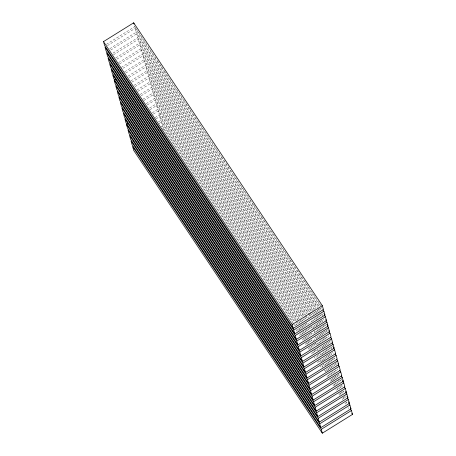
<?xml version="1.0" encoding="UTF-8"?>
<svg xmlns="http://www.w3.org/2000/svg" width="456" height="456" viewBox="0 0 456 456"><rect width="100%" height="100%" fill="white"/><g stroke="black" fill="none" stroke-linecap="round" stroke-linejoin="round"><path stroke-width="0.34" stroke-dasharray="2.28 1.71" d="M106.379 44.34L134.748 26.665L134.389 25.376M107.445 45.623L135.204 28.318L319.952 305.315M109.725 48.729L136.276 32.182L135.204 28.318M110.785 50.012L136.737 33.835L318.539 306.415M113.065 53.118L137.803 37.7L136.737 33.835M113.521 54.777L138.265 39.353L317.119 307.509M115.801 57.889L139.336 43.217L138.265 39.353M116.861 59.166L139.792 44.87L315.7 308.609M118.537 62.654L140.864 48.735L139.792 44.87M119.597 63.931L141.326 50.388L314.281 309.704M121.273 67.42L142.397 54.253L141.326 50.388M122.943 68.32L142.853 55.906L312.867 310.804M124.613 71.809L143.925 59.77L142.853 55.906M125.679 73.085L144.387 61.423L311.117 311.408M127.954 76.198L145.458 65.288L144.387 61.423M129.019 77.474L145.914 66.941L309.704 312.508M130.695 80.963L146.986 70.805L145.914 66.941M131.755 82.24L147.448 72.458L308.284 313.603M134.035 85.352L148.519 76.323L147.448 72.458M135.096 86.629L148.975 77.976L306.21 313.722M136.771 90.117L150.047 81.841L148.975 77.976M137.832 91.394L150.508 83.494L304.79 314.817M140.112 94.506L151.58 87.358L150.508 83.494M141.172 95.783L152.036 89.011L303.377 315.917M142.848 99.271L153.108 92.876L152.036 89.011M143.914 100.548L153.569 94.529L301.957 317.011M146.188 103.66L154.635 98.393L153.569 94.529M147.254 104.937L155.097 100.046L300.538 318.111M149.528 108.049L156.169 103.911L155.097 100.046M149.99 109.702L156.625 105.564L299.119 319.206M152.264 112.814L157.696 109.429L156.625 105.564M153.33 114.091L158.158 111.082L297.7 320.306M155.006 117.58L159.23 114.946L158.158 111.082M156.066 118.856L159.685 116.599L295.955 320.91M158.346 121.969L160.757 120.464L159.685 116.599M158.802 123.622L161.219 122.117L294.536 322.01M161.082 126.734L162.29 125.981L161.219 122.117M134.748 26.665L135.728 28.135M136.053 28.625L140.642 35.505M140.967 35.995L147.522 45.817M147.847 46.307L154.402 56.128M154.726 56.624L157.349 60.551M157.673 61.041L161.276 66.445M161.606 66.935L164.228 70.862M164.553 71.358L169.142 78.232M169.467 78.723L176.022 88.544M176.347 89.034L182.896 98.861M183.226 99.351L185.849 103.278M186.173 103.769L189.776 109.172M190.106 109.662L192.723 113.595M193.053 114.085L197.636 120.96M197.967 121.45L204.516 131.271M204.847 131.767L211.396 141.588M211.726 142.078L218.276 151.899M218.601 152.389L221.223 156.322M221.553 156.813L233.016 174.004M233.347 174.494L239.896 184.315M240.221 184.805L246.776 194.632M247.101 195.122L249.723 199.05M250.048 199.54L253.656 204.944M253.981 205.434L261.516 216.731M261.841 217.221L268.396 227.042M268.721 227.538L275.276 237.359M275.601 237.85L282.15 247.671M282.481 248.161L290.016 259.458M290.341 259.948L296.89 269.775M297.221 270.265L303.77 280.087M304.101 280.577L310.65 290.398M310.981 290.894L317.53 300.715M317.855 301.205L321.463 306.609M321.263 307.281L321.919 308.262M136.276 32.182L319.057 306.232M320.368 308.199L321.024 309.179M319.519 307.885L320.5 309.362M322.797 312.799L323.452 313.779M137.803 37.7L317.644 307.327M318.624 308.803L319.605 310.274M321.902 313.717L322.557 314.697M318.1 308.986L319.086 310.456M321.377 313.899L322.688 315.86M139.336 43.217L316.225 308.427M317.205 309.903L318.191 311.374M320.482 314.811L321.138 315.791M323.429 319.234L324.085 320.215M317.011 310.576L317.667 311.556M319.633 314.503L320.614 315.974M325.858 323.834L326.507 324.815M140.864 48.735L314.48 309.031M315.791 310.998L316.772 312.474M319.063 315.911L319.719 316.892M321.685 319.838L323.321 322.295M324.963 324.752L325.618 325.732M315.267 311.18L316.247 312.651M318.214 315.598L319.194 317.074M321.491 320.511L322.147 321.491M324.438 324.934L325.094 325.915M327.385 329.352L328.041 330.332M142.397 54.253L313.386 310.622M314.372 312.098L315.352 313.568M317.319 316.515L318.299 317.992M320.266 320.938L321.252 322.409M323.213 325.356L324.199 326.832M326.49 330.269L327.146 331.25M313.848 312.28L314.503 313.261M316.795 316.698L317.781 318.168M319.741 321.115L320.728 322.591M323.019 326.029L323.674 327.009M325.966 330.452L327.277 332.413M143.925 59.77L311.972 311.722M312.953 313.192L313.933 314.668M315.9 317.615L316.886 319.086M318.847 322.033L319.833 323.509M321.799 326.456L322.78 327.927M325.071 331.364L325.726 332.35M328.024 335.787L328.679 336.767M311.448 311.904L313.414 314.851M315.375 317.798L316.361 319.268M318.328 322.215L319.308 323.686M321.6 327.129L322.255 328.109M324.222 331.056L325.202 332.527M330.446 340.387L331.102 341.367M145.458 65.288L310.553 312.816M311.533 314.292L312.189 315.273M314.48 318.71L315.136 319.69M317.433 323.133L318.088 324.113M320.38 327.55L321.36 329.027M323.657 332.464L324.313 333.444M326.604 336.881L327.26 337.867M329.551 341.305L330.207 342.285M310.029 312.998L311.665 315.455M313.962 318.892L314.617 319.873M316.909 323.315L317.889 324.786M319.855 327.733L320.836 329.209M322.802 332.15L323.788 333.627M326.08 337.064L326.735 338.044M329.027 341.487L329.682 342.467M331.974 345.904L332.629 346.885M146.986 70.805L309.134 313.916M309.464 314.406L310.77 316.373M313.067 319.81L313.722 320.79M316.014 324.227L316.994 325.704M318.961 328.651L319.947 330.121M321.907 333.068L322.894 334.544M324.86 337.491L325.84 338.962M327.807 341.909L328.787 343.385M331.079 346.822L331.734 347.803M308.609 314.098L310.251 316.549M312.542 319.992L313.198 320.973M315.489 324.41L316.47 325.886M318.436 328.833L319.422 330.304M321.383 333.25L322.369 334.727M324.336 337.674L325.316 339.144M327.607 342.581L328.263 343.562M330.56 347.005L331.865 348.965M148.519 76.323L306.734 313.54M311.647 320.904L312.303 321.89M314.594 325.327L315.25 326.308M317.541 329.745L318.527 331.221M320.494 334.168L321.474 335.639M323.441 338.586L324.421 340.062M326.388 343.009L327.368 344.479M329.665 347.917L330.321 348.903M332.612 352.34L333.268 353.32M308.176 316.669L308.832 317.65M311.123 321.087L311.779 322.067M314.07 325.51L314.725 326.49M317.023 329.927L318.003 331.404M319.969 334.351L320.95 335.821M322.916 338.768L323.897 340.244M326.194 343.681L326.849 344.662M329.141 348.099L329.796 349.079M150.047 81.841L306.301 316.111M306.626 316.601L307.281 317.581M313.175 326.422L313.831 327.408M316.128 330.845L316.783 331.825M319.075 335.263L319.73 336.249M322.022 339.686L322.677 340.666M324.968 344.103L325.954 345.58M328.246 349.017L328.901 349.997M331.193 353.434L331.848 354.42M334.14 357.857L334.795 358.838M305.776 316.293L306.757 317.764M309.704 322.187L310.359 323.167M312.656 326.604L313.306 327.59M315.603 331.027L316.259 332.008M318.55 335.445L319.531 336.921M321.497 339.868L322.483 341.339M324.444 344.286L325.43 345.762M327.397 348.709L328.377 350.179M330.668 353.617L331.324 354.603M333.621 358.04L334.271 359.02M336.568 362.457L337.223 363.438M151.58 87.358L303.895 315.734M305.207 317.701L305.862 318.681M311.106 326.536L312.417 328.502M314.053 330.959L315.364 332.926M317.655 336.363L318.311 337.343M320.602 340.78L321.258 341.766M323.555 345.203L324.535 346.674M326.502 349.621L327.482 351.097M329.449 354.044L330.429 355.515M332.395 358.462L333.382 359.938M335.673 363.375L336.328 364.355M304.357 317.387L305.338 318.864M308.29 323.281L308.946 324.267M310.582 326.718L311.237 327.704M314.184 332.122L314.839 333.108M317.131 336.545L318.117 338.016M320.078 340.963L321.064 342.439M323.03 345.386L324.011 346.856M325.977 349.803L326.958 351.28M329.255 354.717L329.905 355.697M332.202 359.134L332.857 360.12M335.149 363.557L336.46 365.518M153.108 92.876L302.482 316.829M303.793 318.795L304.443 319.776M306.74 323.218L307.395 324.199M309.687 327.636L310.342 328.616M316.236 337.457L316.892 338.443M319.189 341.88L320.169 343.351M322.135 346.298L323.116 347.774M325.082 350.721L326.063 352.192M328.029 355.138L329.015 356.615M330.976 359.562L331.962 361.032M334.254 364.469L334.909 365.455M337.201 368.893L337.856 369.873M303.268 318.978L303.924 319.958M306.215 323.395L306.871 324.381M309.162 327.818L309.818 328.799M312.765 333.222L313.42 334.202M315.062 336.659L316.367 338.626M318.664 342.063L319.32 343.043M321.611 346.48L322.591 347.957M324.558 350.903L325.544 352.374M327.505 355.321L328.491 356.797M330.457 359.744L331.438 361.215M333.729 364.652L334.385 365.638M154.635 98.393L301.063 317.929M302.374 319.895L303.029 320.876M304.996 323.823L305.976 325.293M308.267 328.736L308.923 329.716M311.214 333.154L311.87 334.134M317.769 342.975L318.75 344.451M320.716 347.398L321.372 348.378M323.663 351.815L324.319 352.801M326.61 356.239L327.265 357.219M329.563 360.656L330.543 362.132M332.834 365.57L333.49 366.55M335.787 369.987L336.437 370.973M338.734 374.41L339.389 375.391M301.519 319.582L302.505 321.058M304.796 324.495L305.452 325.476M307.743 328.918L308.398 329.899M310.696 333.336L311.345 334.316M314.298 338.74L314.953 339.72M317.245 343.157L317.9 344.143M320.192 347.58L320.847 348.561M323.139 351.998L324.125 353.474M326.091 356.421L327.072 357.892M329.038 360.838L330.019 362.315M332.31 365.752L332.965 366.732M335.263 370.169L335.918 371.155M338.209 374.593L338.865 375.573M341.156 379.01L341.812 379.996M156.169 103.911L299.318 318.533M300.629 320.5L301.61 321.976M303.576 324.917L304.557 326.393M306.523 329.34L307.504 330.811M309.801 334.254L310.456 335.234M315.695 343.094L317.005 345.055M318.641 347.512L319.952 349.478M322.244 352.915L322.899 353.896M325.196 357.333L325.852 358.319M328.143 361.756L329.124 363.227M331.09 366.174L332.076 367.65M334.368 371.087L335.023 372.067M336.99 375.014L337.97 376.491M340.262 379.928L340.917 380.908M300.105 320.682L301.085 322.153M303.377 325.595L304.032 326.576M306.329 330.013L306.979 330.993M309.276 334.436L309.932 335.416M312.879 339.834L313.534 340.82M315.17 343.271L315.826 344.257M321.725 353.098L322.705 354.568M324.672 357.515L325.327 358.502M327.619 361.939L328.599 363.409M330.566 366.356L331.552 367.832M333.843 371.269L334.499 372.25M336.79 375.687L337.446 376.673M339.737 380.11L340.393 381.091M157.696 109.429L297.899 319.633M299.21 321.6L299.866 322.58M302.157 326.017L303.137 327.493M305.104 330.44L306.09 331.911M308.381 335.348L309.037 336.328M311.328 339.771L311.984 340.752M314.275 344.189L314.931 345.169M317.228 348.612L318.533 350.573M320.83 354.01L321.486 354.996M323.777 358.433L324.757 359.904M326.724 362.851L327.71 364.327M329.671 367.274L330.657 368.744M332.623 371.691L333.604 373.168M335.57 376.114L336.551 377.585M338.517 380.532L339.498 382.008M341.795 385.445L342.45 386.426M298.686 321.776L299.666 323.253M301.633 326.2L302.619 327.67M304.91 331.113L305.566 332.093M307.857 335.53L308.512 336.511M310.804 339.954L311.459 340.934M313.751 344.371L314.406 345.352M317.359 349.775L318.014 350.755M319.65 353.212L320.961 355.178M323.253 358.615L323.908 359.596M326.2 363.033L327.186 364.509M329.147 367.456L330.133 368.927M332.424 372.364L333.079 373.35M335.046 376.297L336.026 377.767M338.323 381.205L338.979 382.191M341.27 385.628L341.926 386.608M159.23 114.946L296.81 321.223M297.791 322.694L298.446 323.674M300.738 327.117L301.393 328.098M303.685 331.535L304.671 333.011M306.962 336.448L307.618 337.429M309.584 340.375L310.565 341.846M312.862 345.289L313.511 346.269M315.808 349.706L316.464 350.687M322.358 359.527L323.344 361.004M325.305 363.951L325.96 364.931M328.257 368.368L328.913 369.354M331.204 372.791L331.86 373.772M334.151 377.209L335.132 378.685M337.429 382.122L338.084 383.103M340.375 386.54L341.031 387.526M343.322 390.963L343.978 391.943M296.286 321.406L298.252 324.353M300.213 327.3L301.199 328.77M303.166 331.717L304.146 333.188M306.113 336.135L307.093 337.611M309.385 341.048L310.04 342.028M312.337 345.471L312.993 346.452M315.284 349.889L315.94 350.869M318.231 354.312L319.542 356.273M321.833 359.71L322.489 360.696M324.78 364.133L325.766 365.604M327.733 368.551L328.713 370.027M330.68 372.974L331.66 374.444M333.627 377.391L334.613 378.868M336.904 382.305L337.56 383.285M339.851 386.722L340.507 387.708M342.798 391.145L343.453 392.126M345.745 395.563L346.4 396.549M160.757 120.464L294.405 320.847M296.372 323.794L297.027 324.775M299.318 328.212L300.304 329.688M302.271 332.635L303.251 334.105M305.218 337.052L306.198 338.529M308.165 341.476L309.151 342.946M311.112 345.893L312.098 347.369M314.064 350.311L315.045 351.787M317.336 355.224L317.992 356.204M320.283 359.647L321.594 361.608M323.236 364.065L324.547 366.031M326.838 369.468L327.493 370.449M329.785 373.886L330.44 374.872M332.732 378.309L333.718 379.78M335.679 382.726L336.665 384.203M338.956 387.64L339.612 388.62M341.578 391.567L342.559 393.043M344.856 396.481L345.511 397.461M295.847 323.977L296.503 324.957M298.8 328.394L299.78 329.87M301.747 332.817L302.727 334.288M304.693 337.235L305.674 338.705M307.64 341.652L308.627 343.129M310.918 346.566L311.573 347.546M313.865 350.989L314.52 351.969M317.467 356.387L318.123 357.373M320.42 360.81L321.07 361.79M326.314 369.651L327.294 371.121M329.26 374.068L329.916 375.054M332.207 378.491L333.193 379.962M335.16 382.909L336.14 384.385M338.432 387.822L339.087 388.803M341.379 392.24L342.034 393.226M344.331 396.663L344.987 397.643M162.29 125.981L292.991 321.942M294.952 324.889L295.608 325.875M297.905 329.312L298.56 330.292M300.852 333.729L301.507 334.71M303.799 338.152L304.454 339.133M306.745 342.57L307.732 344.046M309.698 346.993L310.678 348.464M312.97 351.901L313.625 352.887M315.917 356.324L316.572 357.304M318.869 360.742L319.525 361.722M321.816 365.165L323.127 367.126M325.419 370.563L326.074 371.549M328.366 374.986L329.021 375.966M331.312 379.403L332.299 380.88M334.265 383.827L335.245 385.297M337.212 388.244L337.867 389.23M340.159 392.667L341.145 394.138M343.106 397.085L344.092 398.561M346.383 401.998L347.039 402.979M293.123 323.104L162.746 127.634L163.282 129.567M293.447 323.6L295.089 326.051M297.38 329.494L298.036 330.475M300.327 333.912L301.308 335.388M303.274 338.335L304.26 339.805M306.221 342.752L307.207 344.229M309.499 347.666L310.154 348.646M312.445 352.083L313.101 353.064M318.345 360.924L319 361.904M321.947 366.328L322.603 367.308M324.239 369.765L325.55 371.731M327.841 375.168L328.497 376.149M330.794 379.586L331.774 381.062M333.741 384.009L334.721 385.48M337.018 388.917L337.668 389.903M339.635 392.85L340.621 394.32M342.912 397.757L343.567 398.743M345.859 402.181L346.514 403.161M295.83 329.426L297.141 331.392M299.432 334.829L300.088 335.81M302.379 339.247L303.035 340.227M305.332 343.67L305.987 344.65M308.279 348.088L309.259 349.564M311.551 353.001L312.206 353.981M314.173 356.928L315.159 358.405M317.45 361.842L318.106 362.822M320.397 366.259L321.052 367.24M326.952 376.08L327.602 377.066M329.899 380.503L330.554 381.484M332.846 384.921L333.501 385.907M335.793 389.344L336.448 390.325M338.74 393.762L339.726 395.238M342.017 398.675L342.673 399.655M344.964 403.093L345.619 404.079M347.911 407.516L348.566 408.496"/><path stroke-width="0.68" d="M103.501 41.61L133.676 22.8L322.352 305.691L323.424 309.556L293.254 328.366L104.572 45.469L103.501 41.61L292.182 324.501L293.254 328.366M332.082 342.844L333.068 344.314L334.14 348.179L303.964 366.989L115.282 84.098L114.211 80.233L115.419 79.481M344.326 386.984L345.306 388.461L346.378 392.32L316.207 411.13L127.526 128.239L126.454 124.374L127.663 123.622M292.182 324.501L322.352 305.691M323.885 311.209L324.957 315.073L294.781 333.883L293.71 330.019L323.885 311.209L322.905 309.738M325.413 316.726L326.485 320.591L296.315 339.401L295.243 335.536L325.413 316.726L324.433 315.256M326.946 322.244L328.018 326.108L297.842 344.918L296.77 341.054L326.946 322.244L325.96 320.773M328.474 327.761L329.545 331.626L299.375 350.436L298.304 346.571L328.474 327.761L327.493 326.291M330.007 333.279L331.079 337.144L300.903 355.954L299.831 352.089L330.007 333.279L329.021 331.808M331.535 338.797L332.606 342.661L302.431 361.471L301.365 357.607L331.535 338.797L330.554 337.326M303.964 366.989L302.892 363.124L333.068 344.314M334.596 349.832L335.667 353.696L305.491 372.506L304.42 368.642L334.596 349.832L333.615 348.361M336.129 355.349L337.201 359.214L307.025 378.024L305.953 374.159L336.129 355.349L335.143 353.879M337.657 360.867L338.728 364.732L308.552 383.542L307.481 379.677L337.657 360.867L336.676 359.396M339.184 366.385L340.256 370.249L310.086 389.059L309.014 385.195L339.184 366.385L338.204 364.914M340.717 371.902L341.789 375.767L311.613 394.577L310.542 390.712L340.717 371.902L339.737 370.432M342.245 377.42L343.317 381.284L313.147 400.094L312.075 396.23L342.245 377.42L341.265 375.949M343.778 382.937L344.85 386.802L314.674 405.612L313.603 401.747L343.778 382.937L342.792 381.467M316.207 411.13L315.136 407.265L345.306 388.461M346.839 393.978L347.911 397.837L317.735 416.647L316.663 412.783L346.839 393.978L345.853 392.502M348.367 399.496L349.438 403.355L319.263 422.165L318.197 418.3L348.367 399.496L347.387 398.02M349.9 405.013L350.972 408.872L320.796 427.682L319.724 423.818L349.9 405.013L348.914 403.537M351.428 410.531L352.499 414.39L322.324 433.2L321.252 429.335L351.428 410.531L350.447 409.055M324.301 314.093L324.957 315.073M325.829 319.61L326.485 320.591M327.032 324.632L328.018 326.108M328.89 330.646L329.545 331.626M333.484 347.198L334.14 348.179M338.073 363.751L338.728 364.732M342.661 380.304L343.317 381.284M345.722 391.339L346.378 392.32M347.255 396.857L347.911 397.837M348.458 401.884L349.438 403.355M350.316 407.892L350.972 408.872M351.844 413.41L352.499 414.39M293.71 330.019L105.028 47.128L106.1 50.986L294.781 333.883M295.243 335.536L106.561 52.645L107.633 56.504L296.315 339.401M296.77 341.054L108.089 58.163L109.161 62.022L297.842 344.918M298.304 346.571L109.622 63.68L110.694 67.539L299.375 350.436M299.831 352.089L111.15 69.198L112.222 73.063L300.903 355.954M301.365 357.607L112.683 74.716L113.755 78.58L302.431 361.471M114.211 80.233L302.892 363.124M304.42 368.642L115.744 85.751L116.816 89.615L305.491 372.506M305.953 374.159L117.272 91.268L118.343 95.133L307.025 378.024M307.481 379.677L118.799 96.786L119.871 100.651L308.552 383.542M309.014 385.195L120.333 102.304L121.404 106.168L310.086 389.059M310.542 390.712L121.86 107.821L122.932 111.686L311.613 394.577M312.075 396.23L123.394 113.339L124.465 117.203L313.147 400.094M313.603 401.747L124.921 118.856L125.993 122.721L314.674 405.612M126.454 124.374L315.136 407.265M316.663 412.783L127.982 129.892L129.054 133.756L317.735 416.647M318.197 418.3L129.515 135.409L130.587 139.274L319.263 422.165M319.724 423.818L131.043 140.927L132.115 144.791L320.796 427.682M321.252 429.335L132.576 146.444L133.648 150.309L322.324 433.2M133.676 22.8L134.03 24.088"/></g></svg>
